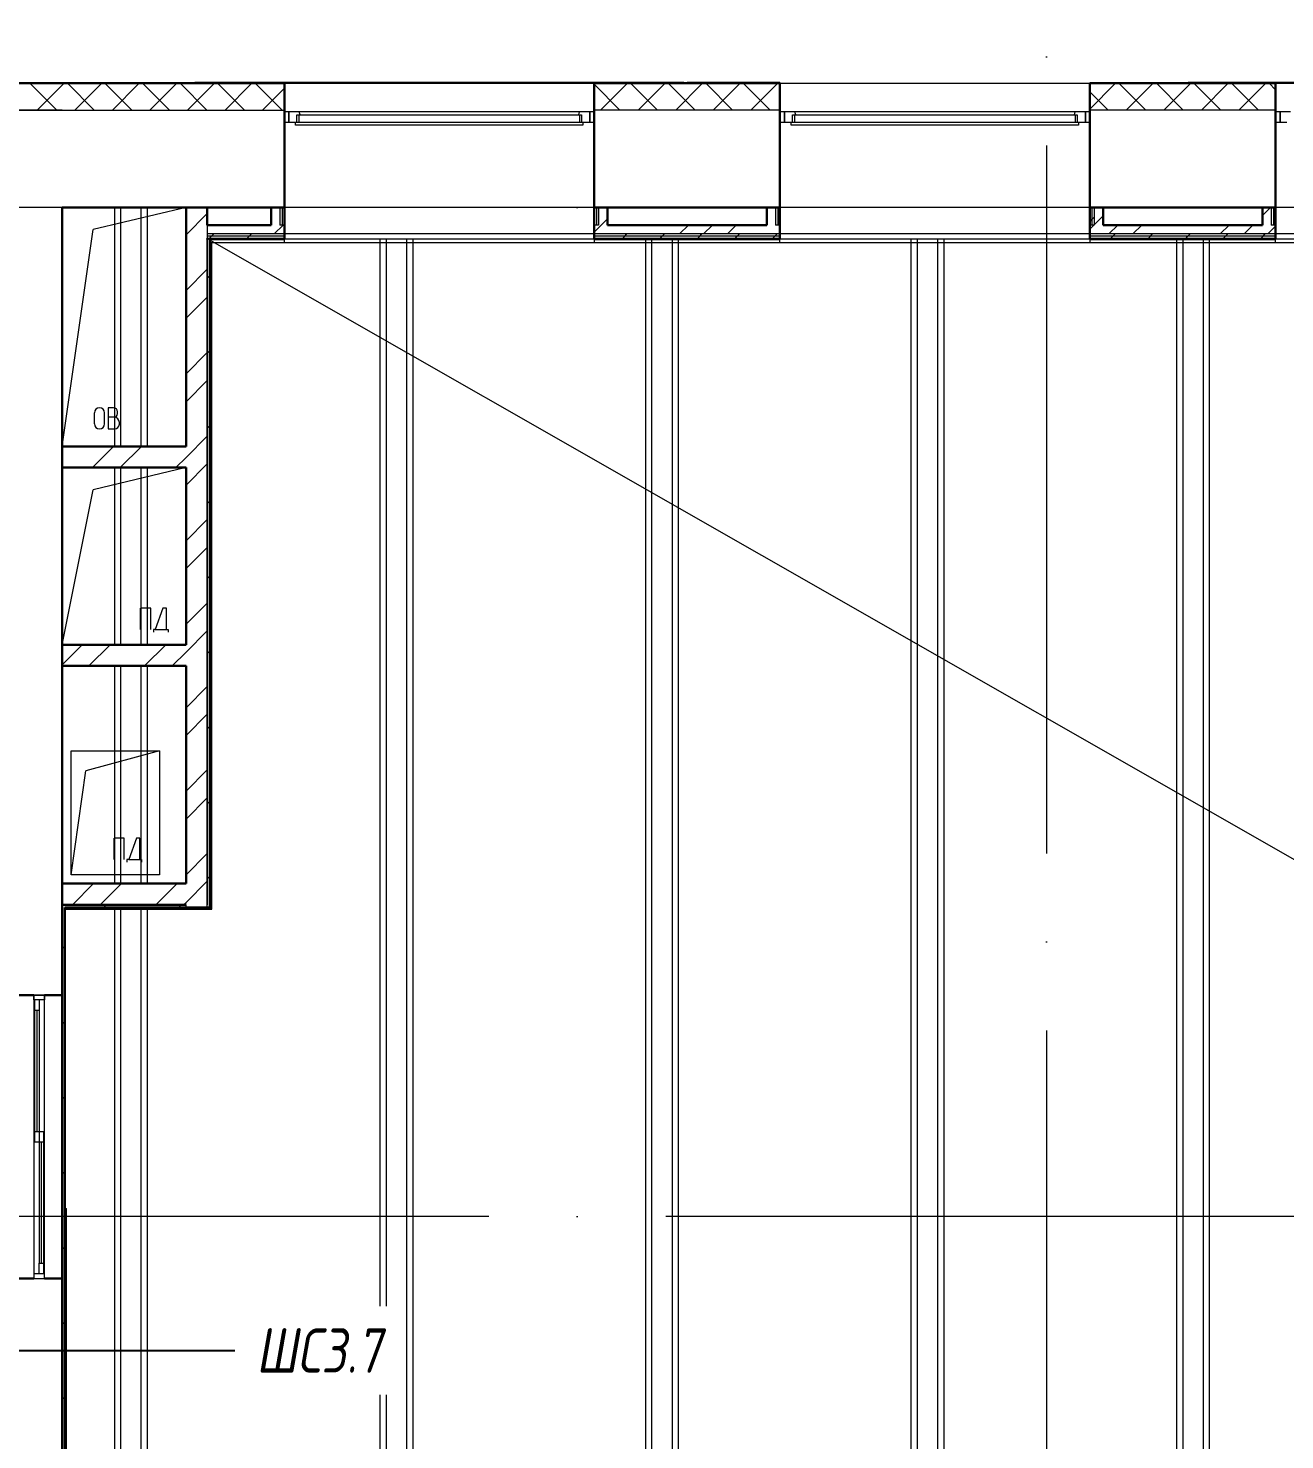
# Model space of a CAD drawing. Header units: millimetres. Extents: x -259793 to 1187961, y -549744 to 43070.
# Drawn here: x 281194 to 288292, y 22275 to 30249 of the extents above; entities that cross this region are included whole.
import ezdxf
from ezdxf import colors
from ezdxf.entities.mleader import LeaderData, LeaderLine
from ezdxf.math import Vec2, Vec3

# ---------------------------------------------------------------- set-up
doc = ezdxf.new("R2010")
doc.units = ezdxf.units.MM
doc.linetypes.add('ADSK_Линия сетки', pattern=[25, 20, -2.5, 0, -2.5])
doc.linetypes.add('ADSK_Сверху', pattern=[450, 300, -150])
for name, color, linetype, lineweight in [('_ Окна', 7, 'Continuous', 9), ('RC-Выноски', 7, 'Continuous', 0), ('Линии', 7, 'Continuous', 9), ('Ограждение', 252, 'Continuous', 9), ('Окна', 252, 'Continuous', 9), ('Оси', 252, 'Continuous', 9), ('Перекрытие', 252, 'Continuous', 18), ('Стены внутренние', 7, 'Continuous', 18), ('Стены наружные', 7, 'Continuous', 18), ('Стены штриховка', 7, 'Continuous', 9)]:
    doc.layers.add(name, color=color, linetype=linetype, lineweight=lineweight)
doc.styles.add('RubezhCAD', font='', dxfattribs={"oblique": 10})
doc.styles.get('RubezhCAD').set_extended_font_data('GOST type A')

# ---------------------------------------------------------------- blocks, each defined once
blk = doc.blocks.new('Перекрытия 1 - Перекрытия 1-1698725-3 этаж копия 1')
at = {"layer": 'Перекрытие', "ltscale": 100}
for p, q in [((4199, 26760.3), (4199, 25410.3)), ((4234, 26760.3), (4234, 25410.3)), ((4349, 26760.3), (4349, 25410.3)), ((4384, 26760.3), (4384, 25410.3)), ((5699, 26580.3), (5699, 15540.3)), ((5734, 26580.3), (5734, 15540.3)), ((5849, 26580.3), (5849, 15540.3)), ((5884, 26580.3), (5884, 15540.3)), ((7199, 26580.3), (7199, 15540.3)), ((7234, 26580.3), (7234, 15540.3)), ((7349, 26580.3), (7349, 15540.3)), ((7384, 26580.3), (7384, 15540.3)), ((8699, 26580.3), (8699, 15540.3)), ((8734, 26580.3), (8734, 15540.3)), ((8849, 26580.3), (8849, 15540.3)), ((8884, 26580.3), (8884, 15540.3)), ((10199, 26580.3), (10199, 15540.3)), ((10234, 26580.3), (10234, 15540.3)), ((10349, 26580.3), (10349, 15540.3)), ((10384, 26580.3), (10384, 15540.3)), ((4199, 25290.3), (4199, 24290.3)), ((4234, 25290.3), (4234, 24290.3)), ((4349, 25290.3), (4349, 24290.3)), ((4384, 25290.3), (4384, 24290.3)), ((4199, 24170.3), (4199, 22940.3)), ((4234, 24170.3), (4234, 22940.3)), ((4349, 24170.3), (4349, 22940.3)), ((4384, 24170.3), (4384, 22940.3)), ((4199, 22805.3), (4199, 17800.3)), ((4234, 22805.3), (4234, 17800.3)), ((4349, 22805.3), (4349, 17800.3)), ((4384, 22805.3), (4384, 17800.3))]:
    blk.add_line(p, q, dxfattribs=at)
blk = doc.blocks.new('3 этаж')
at = {"color": 251, "lineweight": 18, "true_color": 0x636466}
for p, q in [((282085.8, 29236.6), (281560.8, 29111.6)), ((281385.8, 27886.6), (281560.8, 29111.6)), ((281567.9, 28013.7), (281567.9, 28076.3)), ((281625.3, 28013.7), (281625.3, 28076.3)), ((281675.5, 28105), (281645.5, 28105)), ((281645.5, 28105), (281645.5, 27985)), ((281698.8, 28071.7), (281698.8, 28081.7)), ((281678.8, 28051.7), (281645.5, 28051.7)), ((281708.8, 28011.7), (281708.8, 28021.7)), ((281645.5, 27985), (281682.2, 27985)), ((282085.8, 27766.6), (281560.8, 27641.6)), ((281385.8, 26766.6), (281560.8, 27641.6)), ((281886.3, 26973), (281829, 26973)), ((281829, 26853), (281829, 26973)), ((281886.3, 26853), (281886.3, 26973)), ((281955.2, 26973), (281911.5, 26853)), ((281974.8, 26973), (281955.2, 26973)), ((281974.8, 26853), (281974.8, 26973)), ((281901.5, 26853), (281901.5, 26838)), ((281911.5, 26853), (281901.5, 26853)), ((281911.5, 26853), (281974.8, 26853)), ((281974.8, 26853), (281984.8, 26853)), ((281984.8, 26853), (281984.8, 26838)), ((281435.8, 25466.6), (281435.8, 26166.6)), ((281435.8, 26166.6), (281935.8, 26166.6)), ((281435.8, 25466.6), (281435.8, 26166.6)), ((281435.8, 26166.6), (281935.8, 26166.6)), ((281935.8, 26166.6), (281519.5, 26054.8)), ((281935.8, 26166.6), (281935.8, 25466.6)), ((281935.8, 26166.6), (281935.8, 25466.6)), ((281435.8, 25466.6), (281519.5, 26054.8)), ((281736.3, 25673), (281679, 25673)), ((281679, 25553), (281679, 25673)), ((281736.3, 25553), (281736.3, 25673)), ((281805.2, 25673), (281761.5, 25553)), ((281824.8, 25673), (281805.2, 25673)), ((281824.8, 25553), (281824.8, 25673)), ((281751.5, 25553), (281751.5, 25538)), ((281761.5, 25553), (281751.5, 25553)), ((281761.5, 25553), (281824.8, 25553)), ((281824.8, 25553), (281834.8, 25553)), ((281834.8, 25553), (281834.8, 25538)), ((281935.8, 25466.6), (281435.8, 25466.6)), ((281935.8, 25466.6), (281435.8, 25466.6))]:
    blk.add_line(p, q, dxfattribs=at)
for centre, radius, start, end in [((281596.6, 28076.3), 28.7, 0, 180), ((281675.5, 28081.7), 23.3, 0, 90), ((281678.8, 28071.7), 20, 270, 0), ((281596.6, 28013.7), 28.7, 180, 0), ((281678.8, 28021.7), 30, 0, 90), ((281682.2, 28011.7), 26.7, 270, 0)]:
    blk.add_arc(centre, radius, start, end, dxfattribs=at)
at = {"layer": '_ Окна', "color": 251, "true_color": 0x636466}
for p, q in [((282665.8, 29776.6), (282640.8, 29776.6)), ((282665.8, 29718.6), (282665.8, 29776.6)), ((284390.8, 29776.6), (284365.8, 29776.6)), ((284365.8, 29776.6), (284365.8, 29718.6)), ((285465.8, 29776.6), (285440.8, 29776.6)), ((285465.8, 29718.6), (285465.8, 29776.6)), ((287190.8, 29776.6), (287165.8, 29776.6)), ((287165.8, 29776.6), (287165.8, 29718.6)), ((288265.8, 29776.6), (288240.8, 29776.6)), ((288265.8, 29718.6), (288265.8, 29776.6)), ((282640.8, 29718.6), (282665.8, 29718.6)), ((284365.8, 29718.6), (284390.8, 29718.6)), ((285440.8, 29718.6), (285465.8, 29718.6)), ((287165.8, 29718.6), (287190.8, 29718.6)), ((288240.8, 29718.6), (288265.8, 29718.6)), ((281225.8, 24786.6), (281285.8, 24786.6)), ((281243.3, 24700.6), (281243.3, 24016.6)), ((281268.3, 23272.6), (281268.3, 23956.6)), ((281225.8, 23186.6), (281285.8, 23186.6))]:
    blk.add_line(p, q, dxfattribs=at)
at = {"layer": '_ Окна', "color": 251, "lineweight": 18, "true_color": 0x636466}
for p, q in [((282725.2, 29776.6), (282665.8, 29776.6)), ((282665.8, 29776.6), (282665.8, 29718.6)), ((282711.8, 29718.6), (282711.8, 29759.6)), ((282711.8, 29759.6), (282723.8, 29759.6)), ((282729.8, 29759.6), (282725.2, 29776.6)), ((284306.3, 29776.6), (284301.8, 29759.6)), ((284365.8, 29776.6), (284306.3, 29776.6)), ((284307.8, 29759.6), (284319.8, 29759.6)), ((284319.8, 29759.6), (284319.8, 29718.6)), ((284365.8, 29718.6), (284365.8, 29776.6)), ((285525.2, 29776.6), (285465.8, 29776.6)), ((285465.8, 29776.6), (285465.8, 29718.6)), ((285511.8, 29718.6), (285511.8, 29759.6)), ((285511.8, 29759.6), (285523.8, 29759.6)), ((285529.8, 29759.6), (285525.2, 29776.6)), ((287106.3, 29776.6), (287101.8, 29759.6)), ((287165.8, 29776.6), (287106.3, 29776.6)), ((287107.8, 29759.6), (287119.8, 29759.6)), ((287119.8, 29759.6), (287119.8, 29718.6)), ((287165.8, 29718.6), (287165.8, 29776.6)), ((288325.2, 29776.6), (288265.8, 29776.6)), ((288265.8, 29776.6), (288265.8, 29718.6)), ((282665.8, 29718.6), (282703.8, 29718.6)), ((284327.8, 29718.6), (284365.8, 29718.6)), ((285465.8, 29718.6), (285503.8, 29718.6)), ((287127.8, 29718.6), (287165.8, 29718.6)), ((288265.8, 29718.6), (288303.8, 29718.6)), ((281225.8, 24760.6), (281225.8, 24786.6)), ((281225.8, 24786.6), (281285.8, 24786.6)), ((281285.8, 24760.6), (281225.8, 24760.6)), ((281230.8, 24700.6), (281230.8, 24760.6)), ((281255.8, 24760.6), (281255.8, 24700.6)), ((281285.8, 24786.6), (281285.8, 24760.6)), ((281255.8, 24700.6), (281230.8, 24700.6)), ((281230.8, 23956.6), (281230.8, 24016.6)), ((281230.8, 24016.6), (281280.8, 24016.6)), ((281255.8, 24016.6), (281255.8, 23956.6)), ((281280.8, 24016.6), (281280.8, 23956.6)), ((281280.8, 23956.6), (281230.8, 23956.6)), ((281285.8, 23212.6), (281225.8, 23212.6)), ((281225.8, 23212.6), (281225.8, 23186.6)), ((281255.8, 23212.6), (281255.8, 23272.6)), ((281255.8, 23272.6), (281280.8, 23272.6)), ((281280.8, 23272.6), (281280.8, 23212.6)), ((281285.8, 23186.6), (281285.8, 23212.6)), ((281225.8, 23186.6), (281285.8, 23186.6))]:
    blk.add_line(p, q, dxfattribs=at)
at = {"layer": 'Линии', "color": 251, "linetype": 'ADSK_Сверху', "ltscale": 200, "true_color": 0x636466}
blk.add_line((282205.8, 29061.6), (301850.8, 17836.6), dxfattribs=at)
at = {"layer": 'Ограждение', "color": 251, "true_color": 0x636466}
for p, q in [((301835.8, 29036.6), (282220.8, 29036.6)), ((282230.8, 25271.6), (282230.8, 29036.6)), ((282640.8, 29036.6), (282640.8, 29056.6)), ((284390.8, 29036.6), (282640.8, 29036.6)), ((284390.8, 29056.6), (284390.8, 29036.6)), ((285440.8, 29036.6), (285440.8, 29056.6)), ((287190.8, 29036.6), (285440.8, 29036.6)), ((287190.8, 29056.6), (287190.8, 29036.6)), ((288240.8, 29036.6), (288240.8, 29056.6)), ((289990.8, 29036.6), (288240.8, 29036.6)), ((282230.8, 25271.6), (282220.8, 25281.6)), ((281400.8, 25271.6), (282230.8, 25271.6)), ((281400.8, 23581.6), (281410.8, 23581.6)), ((281410.8, 20286.6), (281410.8, 23581.6))]:
    blk.add_line(p, q, dxfattribs=at)
at = {"layer": 'Окна', "color": 251, "true_color": 0x636466}
for p, q in [((282723.8, 29759.6), (284307.8, 29759.6)), ((282723.8, 29718.6), (282723.8, 29759.6)), ((284306.3, 29776.6), (282725.2, 29776.6)), ((284307.8, 29759.6), (284307.8, 29718.6)), ((285523.8, 29759.6), (287107.8, 29759.6)), ((285523.8, 29718.6), (285523.8, 29759.6)), ((287106.3, 29776.6), (285525.2, 29776.6)), ((287107.8, 29759.6), (287107.8, 29718.6)), ((282703.8, 29718.6), (284327.8, 29718.6)), ((282703.8, 29701.6), (282703.8, 29718.6)), ((284327.8, 29701.6), (282703.8, 29701.6)), ((284327.8, 29718.6), (284327.8, 29701.6)), ((285503.8, 29718.6), (287127.8, 29718.6)), ((285503.8, 29701.6), (285503.8, 29718.6)), ((287127.8, 29701.6), (285503.8, 29701.6)), ((287127.8, 29718.6), (287127.8, 29701.6)), ((281285.8, 24786.6), (281225.8, 24786.6)), ((281225.8, 24786.6), (281225.8, 23186.6)), ((281285.8, 23186.6), (281285.8, 24786.6)), ((281230.8, 24016.6), (281230.8, 24700.6)), ((281255.8, 24700.6), (281255.8, 24016.6)), ((281255.8, 23956.6), (281255.8, 23272.6)), ((281280.8, 23956.6), (281280.8, 23272.6)), ((281225.8, 23186.6), (281285.8, 23186.6))]:
    blk.add_line(p, q, dxfattribs=at)
at = {"layer": 'Оси', "color": 251, "linetype": 'ADSK_Линия сетки', "ltscale": 200, "true_color": 0x636466}
for p, q in [((286945.8, 34587.2), (286945.8, -30119.6)), ((308795.8, 29236.6), (237073.5, 29236.6)), ((308795.8, 23536.6), (237073.5, 23536.6))]:
    blk.add_line(p, q, dxfattribs=at)
at = {"layer": 'Стены внутренние', "color": 251, "lineweight": 30, "true_color": 0x636466}
for p, q in [((280285.9, 29938.6), (282640.8, 29938.6)), ((282640.8, 29236.6), (282640.8, 29938.6)), ((284390.8, 29236.6), (284390.8, 29938.6)), ((284390.8, 29938.6), (285440.8, 29938.6)), ((285440.8, 29236.6), (285440.8, 29938.6)), ((287190.8, 29236.6), (287190.8, 29938.6)), ((287190.8, 29938.6), (288240.8, 29938.6)), ((288240.8, 29236.6), (288240.8, 29938.6)), ((281385.8, 29236.6), (281385.8, 27886.6)), ((282085.8, 29236.6), (281385.8, 29236.6)), ((282565.8, 29236.6), (282205.8, 29236.6)), ((284465.8, 29236.6), (285365.8, 29236.6)), ((287265.8, 29236.6), (288165.8, 29236.6)), ((281385.8, 27766.6), (281385.8, 26766.6)), ((281385.8, 26646.6), (281385.8, 25416.6)), ((281225.8, 24786.6), (280995.8, 24786.6)), ((281385.8, 24786.6), (281285.8, 24786.6)), ((281225.8, 23186.6), (280995.8, 23186.6)), ((281385.8, 23186.6), (281285.8, 23186.6))]:
    blk.add_line(p, q, dxfattribs=at)
at = {"layer": 'Стены внутренние', "color": 251, "linetype": 'Continuous', "lineweight": 9, "true_color": 0x636466}
for p, q in [((281354.9, 29786.6), (281204.9, 29936.6)), ((281245.4, 29786.6), (281395.4, 29936.6)), ((281401.3, 29936.6), (281400.2, 29938.6)), ((281567, 29786.6), (281417, 29936.6)), ((281457.5, 29786.6), (281607.5, 29936.6)), ((281779.2, 29786.6), (281629.2, 29936.6)), ((281669.6, 29786.6), (281819.6, 29936.6)), ((281991.3, 29786.6), (281841.3, 29936.6)), ((281881.8, 29786.6), (282031.8, 29936.6)), ((282203.4, 29786.6), (282053.4, 29936.6)), ((282093.9, 29786.6), (282243.9, 29936.6)), ((282415.6, 29786.6), (282265.6, 29936.6)), ((282306, 29786.6), (282456, 29936.6)), ((282627.7, 29786.6), (282477.7, 29936.6)), ((282518.2, 29786.6), (282638.8, 29907.2)), ((282574.5, 29936.6), (282574.1, 29937.3)), ((284390.8, 29908.3), (284392.8, 29908.3)), ((284536.9, 29786.6), (284392.8, 29930.7)), ((284427.4, 29786.6), (284577.4, 29936.6)), ((284594.8, 29938.6), (284593.7, 29936.6)), ((284749, 29786.6), (284599, 29936.6)), ((284639.5, 29786.6), (284789.5, 29936.6)), ((284961.1, 29786.6), (284811.1, 29936.6)), ((284851.6, 29786.6), (285001.6, 29936.6)), ((285173.3, 29786.6), (285023.3, 29936.6)), ((285063.7, 29786.6), (285213.7, 29936.6)), ((285385.4, 29786.6), (285235.4, 29936.6)), ((285272.8, 29936.6), (285271.7, 29938.6)), ((285275.9, 29786.6), (285425.9, 29936.6)), ((287190.8, 29792.3), (287335.1, 29936.6)), ((287506.7, 29786.6), (287356.7, 29936.6)), ((287397.2, 29786.6), (287547.2, 29936.6)), ((287410.5, 29938.6), (287409.3, 29936.6)), ((287718.9, 29786.6), (287568.9, 29936.6)), ((287609.3, 29786.6), (287759.3, 29936.6)), ((287645.1, 29938.6), (287643.9, 29936.6)), ((287931, 29786.6), (287781, 29936.6)), ((287821.5, 29786.6), (287971.5, 29936.6)), ((288143.1, 29786.6), (287993.1, 29936.6)), ((288033.6, 29786.6), (288183.6, 29936.6)), ((288088.4, 29936.6), (288087.3, 29938.6)), ((288238.8, 29903), (288205.3, 29936.6)), ((287294.6, 29786.6), (287192.8, 29888.4))]:
    blk.add_line(p, q, dxfattribs=at)
at = {"layer": 'Стены внутренние', "color": 251, "true_color": 0x636466}
for p, q in [((282640.8, 29938.6), (284390.8, 29938.6)), ((285440.8, 29938.6), (287190.8, 29938.6)), ((288240.8, 29938.6), (289990.8, 29938.6)), ((275475.9, 29786.6), (282640.8, 29786.6)), ((281385.8, 29786.6), (280285.9, 29786.6)), ((285440.8, 29786.6), (284390.8, 29786.6)), ((288240.8, 29786.6), (287190.8, 29786.6)), ((284390.8, 29236.6), (282640.8, 29236.6)), ((287190.8, 29236.6), (285440.8, 29236.6)), ((289990.8, 29236.6), (288240.8, 29236.6))]:
    blk.add_line(p, q, dxfattribs=at)
at = {"layer": 'Стены наружные', "color": 251, "true_color": 0x636466}
for p, q in [((282135.8, 29943.6), (284898.1, 29943.6)), ((282135.8, 29943.6), (282135.8, 29938.6)), ((284898.1, 29938.6), (284898.1, 29943.6)), ((284915.8, 29943.6), (285440.8, 29943.6)), ((284915.8, 29938.6), (284915.8, 29943.6)), ((285440.8, 29938.6), (285440.8, 29943.6)), ((287745.8, 29938.6), (287745.8, 29943.6)), ((287745.8, 29943.6), (290505.8, 29943.6)), ((288240.8, 29943.6), (288240.8, 29938.6)), ((284390.8, 29086.6), (282640.8, 29086.6)), ((284390.8, 29056.6), (282640.8, 29056.6)), ((287190.8, 29086.6), (285440.8, 29086.6)), ((287190.8, 29056.6), (285440.8, 29056.6)), ((289990.8, 29086.6), (288240.8, 29086.6)), ((289990.8, 29056.6), (288240.8, 29056.6))]:
    blk.add_line(p, q, dxfattribs=at)
at = {"layer": 'Стены наружные', "color": 251, "lineweight": 30, "true_color": 0x636466}
for p, q in [((282085.8, 27886.6), (282085.8, 29236.6)), ((282205.8, 29236.6), (282085.8, 29236.6)), ((282205.8, 29236.6), (282205.8, 29136.6)), ((282565.8, 29136.6), (282565.8, 29236.6)), ((282640.8, 29236.6), (282565.8, 29236.6)), ((282640.8, 29236.6), (282640.8, 29061.6)), ((284390.8, 29061.6), (284390.8, 29236.6)), ((284465.8, 29236.6), (284390.8, 29236.6)), ((284465.8, 29236.6), (284465.8, 29136.6)), ((285365.8, 29136.6), (285365.8, 29236.6)), ((285440.8, 29236.6), (285365.8, 29236.6)), ((285440.8, 29236.6), (285440.8, 29061.6)), ((287190.8, 29061.6), (287190.8, 29236.6)), ((287265.8, 29236.6), (287190.8, 29236.6)), ((287265.8, 29236.6), (287265.8, 29136.6)), ((288165.8, 29136.6), (288165.8, 29236.6)), ((288240.8, 29236.6), (288165.8, 29236.6)), ((288240.8, 29236.6), (288240.8, 29061.6)), ((282565.8, 29136.6), (282205.8, 29136.6)), ((284465.8, 29136.6), (285365.8, 29136.6)), ((287265.8, 29136.6), (288165.8, 29136.6)), ((282205.8, 29061.6), (282205.8, 29056.6)), ((282205.8, 29056.6), (282205.8, 29061.6)), ((282220.8, 29056.6), (282640.8, 29056.6)), ((282220.8, 29056.6), (282220.8, 25281.6)), ((282640.8, 29056.6), (282640.8, 29061.6)), ((284390.8, 29056.6), (284390.8, 29061.6)), ((284390.8, 29056.6), (285440.8, 29056.6)), ((285440.8, 29056.6), (285440.8, 29061.6)), ((287190.8, 29056.6), (287190.8, 29061.6)), ((287190.8, 29056.6), (288240.8, 29056.6)), ((288240.8, 29056.6), (288240.8, 29061.6)), ((281385.8, 27886.6), (282085.8, 27886.6)), ((281385.8, 27886.6), (281385.8, 27766.6)), ((282085.8, 27766.6), (281385.8, 27766.6)), ((282085.8, 26766.6), (282085.8, 27766.6)), ((281385.8, 26766.6), (282085.8, 26766.6)), ((281385.8, 26766.6), (281385.8, 26646.6)), ((282085.8, 26646.6), (281385.8, 26646.6)), ((282085.8, 25416.6), (282085.8, 26646.6)), ((281385.8, 25416.6), (282085.8, 25416.6)), ((281385.8, 25416.6), (281385.8, 20141.6)), ((282085.8, 25296.6), (281385.8, 25296.6)), ((282220.8, 25281.6), (281400.8, 25281.6)), ((281400.8, 20276.6), (281400.8, 25281.6))]:
    blk.add_line(p, q, dxfattribs=at)
at = {"layer": 'Стены наружные', "color": 251, "linetype": 'Continuous', "lineweight": 9, "true_color": 0x636466}
for p, q in [((282085.8, 29081.9), (282205.8, 29201.9)), ((287215.8, 29138.3), (287265.8, 29188.3)), ((288165.8, 29190.1), (288212.3, 29236.6)), ((282584.1, 29086.6), (282634.1, 29136.6)), ((284390.8, 29096.7), (284430.6, 29136.6)), ((284413.7, 29136.6), (284415.8, 29138.6)), ((284430.6, 29136.6), (284465.8, 29171.7)), ((284874, 29086.6), (284924, 29136.6)), ((285009, 29086.6), (285059, 29136.6)), ((285143.9, 29086.6), (285193.9, 29136.6)), ((287190.8, 29155.9), (287203.3, 29168.4)), ((287190.8, 29113.3), (287214, 29136.6)), ((287203.3, 29168.4), (287215.8, 29180.9)), ((287298.9, 29086.6), (287348.9, 29136.6)), ((287433.9, 29086.6), (287483.9, 29136.6)), ((287927.3, 29086.6), (287977.3, 29136.6)), ((288062.3, 29086.6), (288112.3, 29136.6)), ((288197.2, 29086.6), (288240.8, 29130.1)), ((288232.1, 29136.6), (288240.8, 29145.2)), ((282217.4, 29061.6), (282229.9, 29074.1)), ((282229.9, 29074.1), (282242.4, 29086.6)), ((282424.6, 29056.6), (282429.6, 29061.6)), ((282429.6, 29061.6), (282442.1, 29074.1)), ((282442.1, 29074.1), (282454.6, 29086.6)), ((284545.9, 29056.6), (284550.9, 29061.6)), ((284550.9, 29061.6), (284563.4, 29074.1)), ((284563.4, 29074.1), (284575.9, 29086.6)), ((284763, 29061.6), (284775.5, 29074.1)), ((284775.5, 29074.1), (284788, 29086.6)), ((284970.1, 29056.6), (284975.1, 29061.6)), ((284975.1, 29061.6), (284987.6, 29074.1)), ((284987.6, 29074.1), (285000.1, 29086.6)), ((285187.3, 29061.6), (285199.8, 29074.1)), ((285199.8, 29074.1), (285212.3, 29086.6)), ((285394.4, 29056.6), (285399.4, 29061.6)), ((285399.4, 29061.6), (285411.9, 29074.1)), ((285411.9, 29074.1), (285424.4, 29086.6)), ((287308.6, 29061.6), (287321.1, 29074.1)), ((287321.1, 29074.1), (287333.6, 29086.6)), ((287515.7, 29056.6), (287520.7, 29061.6)), ((287520.7, 29061.6), (287533.2, 29074.1)), ((287533.2, 29074.1), (287545.7, 29086.6)), ((287732.9, 29061.6), (287745.4, 29074.1)), ((287745.4, 29074.1), (287757.9, 29086.6)), ((287940, 29056.6), (287945, 29061.6)), ((287945, 29061.6), (287957.5, 29074.1)), ((287957.5, 29074.1), (287970, 29086.6)), ((288157.1, 29061.6), (288169.6, 29074.1)), ((288169.6, 29074.1), (288182.1, 29086.6)), ((282085.8, 28767.6), (282205.8, 28887.6)), ((282205.8, 28837.8), (282220.8, 28852.8)), ((282085.8, 28610.5), (282205.8, 28730.5)), ((282085.8, 28296.2), (282205.8, 28416.2)), ((282205.8, 28413.5), (282220.8, 28428.5)), ((282085.8, 28139), (282205.8, 28259)), ((282205.8, 27989.2), (282220.8, 28004.2)), ((282085.8, 27824.7), (282205.8, 27944.7)), ((281556.2, 27766.6), (281676.2, 27886.6)), ((281713.3, 27766.6), (281833.3, 27886.6)), ((282027.6, 27766.6), (282085.8, 27824.7)), ((282085.8, 27667.5), (282205.8, 27787.5)), ((282205.8, 27565), (282220.8, 27580)), ((282085.8, 27353.2), (282205.8, 27473.2)), ((282085.8, 27196.1), (282205.8, 27316.1)), ((282205.8, 27140.7), (282220.8, 27155.7)), ((282085.8, 26881.8), (282205.8, 27001.8)), ((282085.8, 26724.6), (282205.8, 26844.6)), ((281385.8, 26653.2), (281499.1, 26766.6)), ((281536.3, 26646.6), (281656.3, 26766.6)), ((281850.6, 26646.6), (281970.6, 26766.6)), ((282007.7, 26646.6), (282085.8, 26724.6)), ((282205.8, 26716.5), (282220.8, 26731.5)), ((282085.8, 26410.3), (282205.8, 26530.3)), ((282085.8, 26253.2), (282205.8, 26373.2)), ((282205.8, 26292.2), (282220.8, 26307.2)), ((282085.8, 25938.8), (282205.8, 26058.8)), ((282085.8, 25781.7), (282205.8, 25901.7)), ((282205.8, 25867.9), (282220.8, 25882.9)), ((282085.8, 25467.4), (282205.8, 25587.4)), ((282205.8, 25443.7), (282220.8, 25458.7)), ((281443.5, 25296.6), (281563.5, 25416.6)), ((281600.6, 25296.6), (281720.6, 25416.6)), ((281915, 25296.6), (282035, 25416.6)), ((282085.8, 25310.2), (282205.8, 25430.2)), ((281619.4, 25281.6), (281634.4, 25296.6)), ((282043.7, 25281.6), (282058.7, 25296.6)), ((282072.1, 25296.6), (282085.8, 25310.2)), ((281385.8, 25047.9), (281400.8, 25062.9)), ((281385.8, 24623.7), (281400.8, 24638.7)), ((281385.8, 24199.4), (281400.8, 24214.4)), ((281385.8, 23775.1), (281400.8, 23790.1)), ((281385.8, 23350.9), (281400.8, 23365.9)), ((281385.8, 22926.6), (281400.8, 22941.6)), ((281385.8, 22502.3), (281400.8, 22517.3))]:
    blk.add_line(p, q, dxfattribs=at)
at = {"layer": 'Стены штриховка', "color": 251, "true_color": 0x636466}
for p, q in [((280947.8, 29936.6), (282638.8, 29936.6)), ((282638.8, 29936.6), (282638.8, 29862.6)), ((284392.8, 29862.6), (284392.8, 29936.6)), ((284392.8, 29936.6), (285438.8, 29936.6)), ((285438.8, 29936.6), (285438.8, 29862.6)), ((287192.8, 29862.6), (287192.8, 29936.6)), ((287192.8, 29936.6), (288238.8, 29936.6)), ((288238.8, 29936.6), (288238.8, 29862.6)), ((282638.8, 29862.6), (282640.8, 29862.6)), ((284390.8, 29862.6), (284392.8, 29862.6)), ((285438.8, 29862.6), (285440.8, 29862.6)), ((287190.8, 29862.6), (287192.8, 29862.6)), ((288238.8, 29862.6), (288240.8, 29862.6)), ((282615.8, 29236.6), (282615.8, 29136.6)), ((282628.3, 29236.6), (282628.3, 29136.6)), ((284403.3, 29236.6), (284403.3, 29136.6)), ((284415.8, 29236.6), (284415.8, 29136.6)), ((285415.8, 29236.6), (285415.8, 29136.6)), ((285428.3, 29236.6), (285428.3, 29136.6)), ((287203.3, 29236.6), (287203.3, 29136.6)), ((287215.8, 29236.6), (287215.8, 29136.6)), ((288215.8, 29236.6), (288215.8, 29136.6)), ((288228.3, 29236.6), (288228.3, 29136.6)), ((282205.8, 29136.6), (282205.8, 29061.6)), ((282640.8, 29136.6), (282615.8, 29136.6)), ((284415.8, 29136.6), (284390.8, 29136.6)), ((285440.8, 29136.6), (285415.8, 29136.6)), ((287215.8, 29136.6), (287190.8, 29136.6)), ((288240.8, 29136.6), (288215.8, 29136.6)), ((282640.8, 29086.6), (282205.8, 29086.6)), ((282640.8, 29074.1), (282205.8, 29074.1)), ((282640.8, 29061.6), (282205.8, 29061.6)), ((282205.8, 29061.6), (282640.8, 29061.6)), ((282205.8, 25281.6), (282205.8, 29056.6)), ((282205.8, 29056.6), (282205.8, 25296.6)), ((285440.8, 29086.6), (284390.8, 29086.6)), ((285440.8, 29074.1), (284390.8, 29074.1)), ((285440.8, 29061.6), (284390.8, 29061.6)), ((284390.8, 29061.6), (285440.8, 29061.6)), ((288240.8, 29086.6), (287190.8, 29086.6)), ((288240.8, 29074.1), (287190.8, 29074.1)), ((288240.8, 29061.6), (287190.8, 29061.6)), ((287190.8, 29061.6), (288240.8, 29061.6)), ((282085.8, 25281.6), (282085.8, 25296.6))]:
    blk.add_line(p, q, dxfattribs=at)
at = {"layer": 'Перекрытие', "color": 251, "true_color": 0x636466}
blk.add_blockref('Перекрытия 1 - Перекрытия 1-1698725-3 этаж копия 1', (277481.8, 2476.3), dxfattribs=at)

msp = doc.modelspace()

# ---------------------------------------------------------------- block references
msp.add_blockref('3 этаж', (0, 0))

# ---------------------------------------------------------------- next in the draw order: leaders
at = {"layer": 'RC-Выноски', "ltscale": 0.01}
ml = msp.add_multileader_mtext('Standard', dxfattribs=at)
ml.set_content('ШС3.7', color=256, style='RubezhCAD')
ml.set_leader_properties()
ml.build(insert=Vec2(0, 0))
ml.multileader.update_dxf_attribs({"has_text_frame": 1, "text_right_attachment_type": 2, "dogleg_length": 2, "arrow_head_size": 200, "scale": 100})
ctx = ml.context
ctx.base_point, ctx.scale, ctx.char_height, ctx.arrow_head_size, ctx.landing_gap_size, ctx.plane_origin = Vec3(282361.98792, 22779.32324), 100, 250, 200, 100, Vec3(-5556.79904, -22576.42873)
ctx.right_attachment, ctx.text_align_type = 2, 1
notes = []
notes.append((ctx, [(0, (1, 1, 0), (282161.98792, 22779.32324), (1, 0), 200, [(0, [(280554.42592, 22779.32324)], 0, [])])]))
ctx.mtext.insert, ctx.mtext.alignment, ctx.mtext.flow_direction = Vec3(282836.60538, 22904.32324), 2, 5
ctx.mtext.has_bg_fill, ctx.mtext.bg_color, ctx.mtext.bg_scale_factor, ctx.mtext.bg_transparency, ctx.mtext.use_window_bg_color = 1, -1027028792, 1.5, 0, 1
for ctx, leaders in notes:
    for number, flags, end, landing, length, lines in leaders:
        leader = LeaderData()
        leader.index, (leader.has_last_leader_line, leader.has_dogleg_vector, leader.attachment_direction) = number, flags
        leader.last_leader_point, leader.dogleg_vector, leader.dogleg_length = Vec3(end), Vec3(landing), length
        for number, points, colour, breaks in lines:
            line = LeaderLine()
            line.index, line.vertices, line.color, line.breaks = number, Vec3.list(points), colors.encode_raw_color(colour), breaks
            leader.lines.append(line)
        ctx.leaders.append(leader)

doc.saveas('drawing.dxf')
